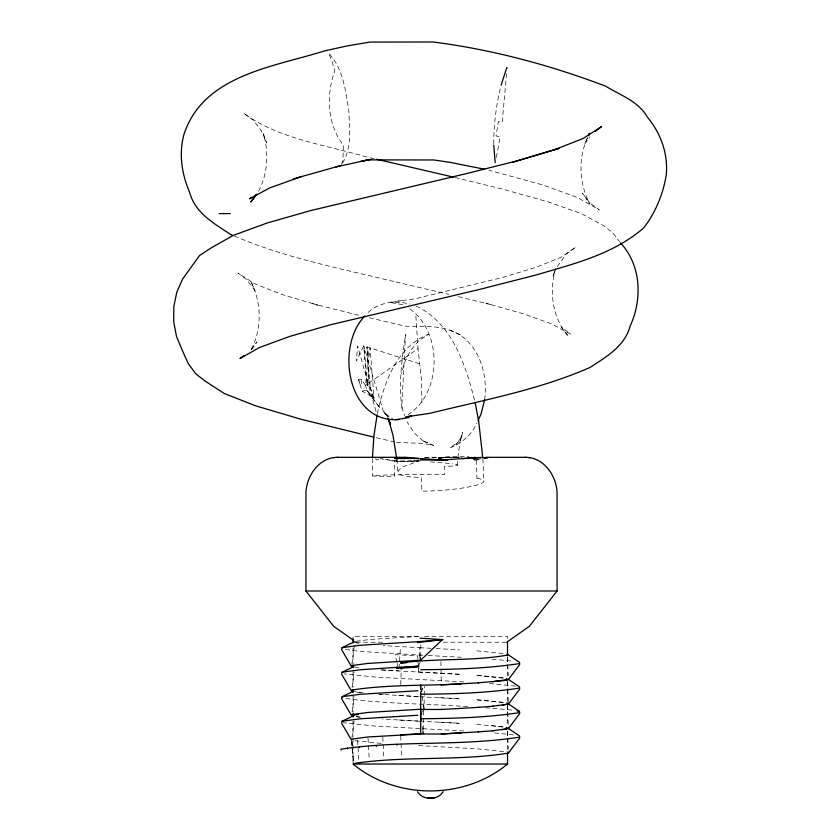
<?xml version="1.0" encoding="UTF-8"?>
<svg xmlns="http://www.w3.org/2000/svg" width="840" height="840" viewBox="0 0 840 840"><rect width="100%" height="100%" fill="white"/><g stroke="black" fill="none" stroke-linecap="round" stroke-linejoin="round"><path stroke-width="0.63" stroke-dasharray="4.2 3.15" d="M352.254 748.787L353.356 762.269M493.752 143.976C493.742 124.593 496.167 105.168 500.808 86.362M420.704 656.418L420.893 643.85M423.329 729.897L423.612 711.05M424.127 704.099L424.242 696.56M424.253 695.31L424.389 686.511M402.077 408.345L402.056 408.125C398.286 383.733 402.056 358.754 405.542 334.467L401.898 404.418L402.077 408.345L404.733 415.643M400.722 684.526L401.352 666.918M372.414 458.567L372.341 475.85M457.506 465.077L457.653 461.381M506.583 73.752L502.194 122.314L498.382 121.485L496.041 135.975L500.147 136.878L495.863 160.241M459.322 674.184L418.73 672.032L419.108 663.075M419.37 656.67L419.738 647.714L383.303 645.624M484.649 399.651C487.914 375.438 479.913 346.238 457.622 333.606C441.735 324.828 422.961 326.603 405.479 326.214L366.608 317.131M399.053 668.399L400.47 646.663M457.853 457.716L460.047 441.704L462.745 432.201L459.721 441.273L462.273 435.95L456.078 444.413L458.209 442.05L449.642 448.056C461.444 443.52 471.902 434.584 476.921 422.825M351.918 664.104L354.606 643.776M352.086 687.351L354.102 672.105M352.086 711.869L354.102 696.633M351.918 737.667L354.102 721.15M366.503 380.363L366.125 382.935L364.224 379.544L366.503 380.363L363.72 345.733L356.401 361.179L357.641 346.017L376.163 411.863M377.349 413.69C384.048 382.798 396.575 346.836 428.505 334.31L418.572 340.956L410.245 350.921L404.093 363.542L401.541 373.853M555.734 268.401C548.898 291.365 552.248 318.15 568.523 336.431L561.288 327.054L570.507 334.068L551.827 323.967L523.11 313.709L486.024 303.293L491.001 304.647L456.624 296.226M389.12 459.995C392.658 461.874 407.39 462.042 414.761 460.961L415.023 459.995L418.73 460.016M476.994 478.338A42.809 6.101 -4.2 0 1 473.004 486.056A42.809 6.101 -4.2 0 1 421.89 491.138L421.365 477.781L404.88 476.343L400.04 474.632L397.95 472.406L398.412 470.431L402.423 467.04L417.113 461.664M341.555 164.388L342.741 160.892L343.697 145.583C327.222 124.908 325.931 95.109 334.772 70.886L331.842 60.68L328.587 53.13C343.276 68.397 345.765 91.445 348.873 111.552C349.503 128.678 352.002 148.312 342.3 163.401M554.851 270.848L552.657 276.948L555.23 271.173M258.594 191.258C267.75 173.607 269.042 152.691 263.435 133.739L266.784 143.052L261.125 130.316L253.218 120.12L243.621 113.18C278.596 138.789 323.431 144.417 364.119 156.314L369.128 157.479M587.444 138.128C577.784 158.855 579.222 184.013 589.932 204.078L582.383 193.042L590.037 203.133L599.393 209.937L577.626 197.631L543.417 185.115L488.964 170.216M251.307 349.241C262.322 328.178 261.513 301.991 250.698 281.001L255.024 290.671L247.359 280.224L237.941 272.979L254.541 283.71L281.883 294.462L318.15 305.235L312.459 303.618L360.339 315.672M557.288 266.553L566.223 254.09L575.851 247.16L561.183 257.177L536.256 267.257L502.635 277.421L416.923 298.347C399.725 301.98 379.323 299.911 366.566 314.181M587.506 137.655L584.587 144.175L589.932 136.878M407.904 414.803C442.88 392.595 442.774 329.931 407.894 307.598M419.097 664.135L420.305 662.057M422.394 711.952L423.633 709.8M251.612 349.639L256.977 341.806L250.078 350.816M365.547 385.361L361.231 379.544L358.575 379.669L362.135 391.125L366.765 390.212L380.173 408.334L366.765 390.212L365.547 385.361L418.016 348.621L415.685 313.257M378.83 459.007L376.541 459.995L375.669 458.514M421.974 402.581L421.407 379.522L418.016 348.621M356.087 641.267L370.409 639.419L418.404 636.457M478.286 459.344L480.721 458.913M390.453 302.516L395.199 301.707M398.307 301.214L401.51 300.668M441.998 457.674L438.197 458.304L448.98 457.328L438.417 458.199M418.856 460.593L398.108 461.444L389.435 460.016M439.194 458.85L441.808 458.63M445.337 457.506L447.647 457.317L441.546 457.317M234.454 236.04C286.02 258.258 341.596 268.674 395.871 281.998L396.417 281.957M410.204 461.328L419.265 460.656L414.761 460.961M424.882 457.433L454.514 457.317M424.631 457.317L462.431 457.317M448.602 457.622L460.877 457.622M418.362 636.321L353.042 636.321L353.042 638.925M424.578 636.321L507.518 636.321L507.518 638.925M356.202 642.212L382.694 642.212M443.247 642.212L506.814 642.212M419.507 461.349L394.306 460.814L394.38 476.406A43.04 0.892 -0.5 0 1 373.558 475.608A42.368 0.871 -0.5 0 1 425.156 474.506L444.476 474.558L444.433 466.389A43.06 2.489 1.9 0 0 452.225 463.659M419.738 647.714L431.025 648.301M436.044 648.564L459.291 649.813M422.909 655.231L358.921 651.304L341.817 648.879M428.106 655.505L461.265 657.269M419.738 696.749L459.291 698.849M420.021 721.14L459.291 723.366M418.73 745.584L477.298 748.818L508.158 752.052M459.291 674.331L379.512 669.858M463.785 681.923L375.186 677.04L344.106 673.88M439.352 697.63L459.322 698.702M439.352 722.148L459.322 723.219M463.785 730.968L375.186 726.086L342.962 722.683M430.574 461.885L452.214 463.659M398.885 695.468L418.73 696.549M418.457 696.675L378.767 694.218M398.885 719.996L418.73 721.067M419.738 721.266L382.431 718.988M467.618 706.671C425.733 703.479 383.387 704.151 341.817 697.914M381.161 669.879L398.885 670.95M476.868 650.864L506.069 653.825M491.999 659.2L513.051 661.091M477.298 675.266L507.045 678.279M476.868 675.381L507.161 678.552M489.405 683.529L515.603 686.101M477.298 699.783L507.045 702.797M476.868 699.899L503.864 702.44M485.531 707.763L513.051 710.125M476.868 724.416L507.045 727.314M494.582 732.942L515.603 735.137M379.512 694.375L383.303 694.659M381.161 743.432L352.863 740.471M491.327 725.476L507.161 727.598M356.675 692.244L362.985 692.916M363.321 692.969L354.774 691.551M356.675 716.762L360.465 717.161M379.974 458.514L388.51 459.879L382.158 459.07M402.749 304.7L391.681 302.746L401.257 302.295L409.857 304.038M354.774 642.505L359.667 643.545M354.774 667.023L359.667 668.062M356.003 716.321L359.667 717.098M455.028 177.492L502.257 189.032L548.762 202.052L581.553 213.759L603.299 225.53L612.507 232.533L619.678 241.836M395.871 281.998L448.98 294.346M370.377 157.773L374.136 158.655M376.278 437.714L395.178 442.134M396.438 442.428L423.098 443.394L433.661 445.515L422.279 440.548L432.201 444.864M419.507 363.783L366.912 346.878C368.855 363.888 365.957 382.347 374.01 398.108L362.135 391.125M416.199 306.117C452.498 323.169 465.78 365.526 474.894 401.625M460.415 334.845L447.699 329.291M366.765 390.212L374.01 398.108L370.115 348.022L367.889 362.954L368.792 381.171L366.755 384.048L367.973 386.232L363.72 345.733L383.838 412.913L392.669 418.677M383.838 412.913L387.24 415.548M423.245 440.979L414.33 433.094L406.938 421.722M374.01 398.108L370.188 387.019L367.28 383.303L367.973 386.232M388.322 416.724L383.954 411.138L387.366 416.997M387.282 415.538L387.093 415.023L387.881 417.406M358.575 379.669L360.423 385.602M369.002 355.488L366.912 346.878L370.188 387.019M396.889 662.172L395.178 654.654L417.68 655.872L418.005 660.839M397.173 663.432L398.318 668.441M422.079 696.56L423.266 704.099M422.163 726.369L422.719 730.023M482.885 459.081L483.851 480.848M396.848 459.386L397.95 472.406M361.231 379.544L361.694 385.539M352.012 741.699L353.493 763.55M351.666 741.426L352.086 747.526M352.17 748.745L352.411 752.409M418.079 662.088L418.404 667.054M418.488 668.304L418.73 672.032M357.578 740.618L358.901 761.198M368.014 738.255L369.296 760.137M382.767 737.184L383.943 759.066M400.733 736.102L401.73 758.005M351.939 741.542L352.202 747.579M507.518 657.678L508.253 675.707M507.465 680.904L507.78 688.632M507.832 689.924L508.305 701.516M507.465 705.422L508.305 726.033M507.518 731.231L508.253 749.259M476.269 460.31L476.973 478.338M440.927 661.721L441.242 683.666M507.518 657.163L507.518 676.715M507.518 681.923L507.518 688.443M507.518 689.745L507.518 726.232M507.518 731.441L507.518 736.649M507.518 737.961L507.518 750.992M353.042 648.05L353.042 663.684M353.042 671.496L353.042 687.141M353.042 696.255L353.042 711.9M353.042 721.014L353.042 736.649M353.042 737.961L353.042 762.71M438.07 457.727A42.473 9.387 -6.7 0 1 468.899 456.656M457.118 457.317L451.941 457.779L457.118 457.317"/><path stroke-width="1.26" d="M493.742 145.194L495.222 162.635M351.834 739.126L367.941 736.974L420.651 733.992L420.756 691.919M442.953 639.545L417.9 641.707L417.89 642.6L442.512 639.576L420.651 660.188L367.941 663.411L351.834 665.563L351.582 666.645L341.691 649.782M417.9 666.225L417.89 667.118L396.732 668.262L396.764 667.359L417.9 666.225L396.732 668.262M421.292 691.541L422.541 688.485M372.467 457.349L373.916 435.729L377.129 414.876M506.782 68.534L506.804 67.526L501.113 85.186M341.817 648.879L342.101 647.672L355.016 641.476M341.817 673.397L342.101 672.189L353.84 666.561M341.817 697.914L342.101 696.707L353.84 691.078M341.817 722.442L342.101 721.224L355.016 715.029M484.649 399.651L481.058 414.141L478.044 420.525M588.452 135.713L589.449 133.298L588.483 135.482M421.764 713.034L420.525 715.187L421.239 720.3M256.473 194.187L250.814 201.999L256.305 194.87M443.079 791.731C437.787 800.552 422.782 800.552 417.491 791.731M519.75 664.461L508.41 679.571L503.318 680.642L478.055 682.825M492.366 706.272L508.41 704.088L519.75 688.989M492.366 730.79L508.41 728.606L519.75 713.506M353.493 763.55C404.754 755.675 457.191 761.313 508.41 753.123L519.75 738.024M525.126 457.317C543.764 457.044 556.615 475.818 557.077 493.059L557.077 590.993L529.41 626.241L506.814 642.212M364.781 316.04C335.066 346.647 347.351 423.948 399.262 419.528M251.538 197.284L249.501 198.849L269.745 187.898L300.972 176.747M595.182 131.481L601.619 126.536L583.18 138.442L552.909 150.35M507.518 764.022C464.173 799.88 396.396 799.88 353.042 764.022L507.518 764.022L507.518 753.596M244.104 355.562L239.946 358.554L259.497 347.498L290.262 336.242L330.488 324.786L480.638 289.159L534.975 275.279C572.901 264.127 613.116 254.468 643.713 227.923C655.525 212.572 663.296 193.809 666.278 174.678C668.199 153.689 660.692 133.035 647.294 116.981C638.358 101.241 620.361 95.288 605.776 86.236C550.252 65.121 492.188 49.539 433.178 42L369.842 42.084L346.416 46.074L324.45 50.946C273.284 67.022 203.648 75.002 184.054 134.106C178.563 153.531 181.755 174.122 189.651 192.402C195.09 213.108 214.326 223.65 230.853 234.581L233.258 235.557M512.851 162.257L558.925 148.407L517.188 160.808L468.069 173.219L311.02 210.494L267.341 222.936L233.31 235.389L211.25 247.863L199.532 255.518L182.49 279.216L176.799 292.183L173.806 306.737L173.722 321.867L176.536 336.567L182.07 349.829L188.16 363.468L195.825 373.905L205.233 381.161L224.438 393.572L255.528 405.794L301.718 419.454L373.758 437.126M293.685 178.794L340.62 165.617M482.727 457.317L441.294 460.026L420.714 458.514L420.242 459.995L440.58 459.995M335.99 166.908L367.742 159.978M337.901 457.317C319.263 457.044 306.401 475.818 305.949 493.059L305.949 590.993L333.617 626.241L353.126 640.028M397.425 457.317L394.601 458.514L419.16 458.483L406.108 457.317L337.281 457.317M507.413 679.623L492.366 681.755M502.373 705.201L506.153 704.403M502.373 729.719L507.413 728.658M342.101 647.672L360.161 645.256L417.9 641.707M342.101 672.189L360.161 669.774L396.764 667.359M342.101 696.707L360.161 694.292L417.9 690.743M356.087 714.829L358.218 714.409M342.101 721.224L360.161 718.809L417.9 715.26M508.179 728.28L519.424 735.872L519.708 737.111C460.614 746.476 400.134 740.135 340.998 749.196L341.061 750.11M471.524 457.622L468.573 457.989M360.959 161.217L371.522 159.285M395.693 419.685L409.154 417.522M478.286 459.344L474.632 459.995L473.109 458.514L477.026 457.622L488.019 457.622L484.376 458.272M429.009 797.937L427.728 798L434.123 797.905M363.562 160.734L370.282 159.873L433.933 159.978L450.44 162.414L484.523 169.239M408.744 416.451L411.611 415.968L405.3 417.007M410.298 416.209L429.408 413.406C483.42 400.155 538.745 389.886 589.942 367.5C606.186 356.853 624.803 346.343 630.126 326.109C642.537 299.439 641.235 265.072 620.476 242.865M420.798 669.722C453.779 669.428 487.084 668.567 519.708 663.548L519.424 662.319L507.161 654.034L507.413 655.095C472.132 661.385 435.918 658.087 400.554 663.012L406.728 662.707M462.945 458.608L467.922 458.094M472.899 457.569L476.07 457.37M478.055 707.343L493.238 706.24M478.055 731.861L493.238 730.758M478.832 682.804L440.906 684.957M460.394 708.414L478.832 707.322M478.832 731.84L441.263 733.992L420.651 733.992M461.108 683.875C424.725 685.933 387.944 684.327 351.834 690.091L351.582 691.163L341.691 674.3M440.906 709.475L461.108 708.393M400.669 734.822L420.651 733.74M441.263 733.992L461.108 732.911M219.209 213.633L230.422 213.581M485.762 457.317L525.735 457.317M333.354 457.622L333.994 457.622M529.032 457.622L529.662 457.622M441.599 459.995L447.993 459.995M305.949 590.993L557.077 590.993M420.798 694.239C453.779 693.945 487.084 693.084 519.708 688.065L519.424 686.837L508.179 679.245M420.651 709.475L441.263 709.475M420.798 718.756C453.779 718.473 487.084 717.612 519.708 712.582L519.424 711.354L508.179 703.763M419.947 638.159L442.512 639.576M516.873 710.861L519.424 711.354M453.757 177.198L376.645 159.243M341.691 698.817L351.582 715.68L351.834 714.609L367.941 712.457L420.651 709.223L420.651 712.026M341.691 723.345L351.582 740.208M387.891 418.194L390.485 424.169L388.889 419.853M388.28 418.593L392.963 435.236L396.848 459.386M508.158 703.006L508.41 704.088M507.161 703.08L507.413 704.141M508.158 727.534L508.41 728.606M508.158 752.052L508.41 753.123M475.199 402.832L478.695 421.323L482.769 457.8M420.179 657.163L420.651 660.44M423.455 705.359L424.053 709.118M422.909 731.231L423.276 733.667M347.361 747.968L347.424 748.881M359.383 746.728L359.436 747.653M376.257 745.5L376.299 746.413M396.795 744.272L396.837 745.185M420.725 689.598L420.651 684.957L420.651 687.509M507.518 641.529L507.518 655.861M353.042 638.925L353.042 642.831M353.042 664.986L353.042 667.59M353.042 689.745L353.042 692.349M353.042 713.202L353.042 717.108"/></g></svg>
